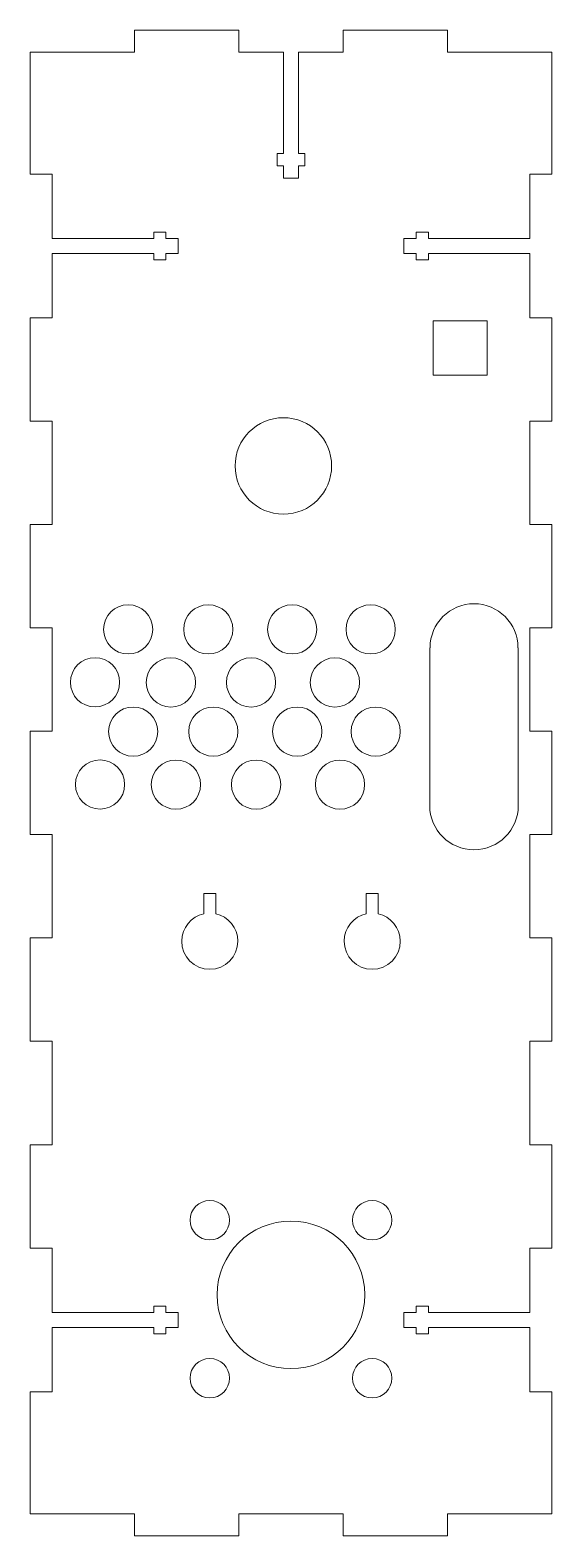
# Model space of a CAD drawing. Header units: inches. Extents: x 617 to 723, y -830 to -524.
import ezdxf

# ---------------------------------------------------------------- set-up
doc = ezdxf.new("R2010")
doc.units = ezdxf.units.IN
doc.header["$MEASUREMENT"] = 0
doc.layers.add('Laser Cut', color=7, linetype='Continuous')
doc.layers.add('Raster', color=7, linetype='Continuous')

# ---------------------------------------------------------------- blocks, each defined once
blk = doc.blocks.new('block 2')
at = {"layer": 'Laser Cut', "lineweight": 0}
for points in [[(718.03, -565.53), (718.03, -552.75), (722.53, -552.75), (722.53, -528)], [(718.03, -783.78), (718.03, -771), (722.53, -771), (722.53, -750), (718.03, -750), (718.03, -729), (722.53, -729), (722.53, -708), (718.03, -708), (718.03, -687), (722.53, -687), (722.53, -666), (718.03, -666), (718.03, -645), (722.53, -645), (722.53, -624), (718.03, -624), (718.03, -603), (722.53, -603), (722.53, -582), (718.03, -582), (718.03, -569.23)], [(722.53, -825), (722.53, -800.25), (718.03, -800.25), (718.03, -787.48)]]:
    blk.add_lwpolyline(points, dxfattribs=at)
blk = doc.blocks.new('block 3')
at = {"layer": 'Raster', "lineweight": 0}
for points in [[(667.98, -825), (658.93, -825), (658.93, -829.5), (637.73, -829.5), (637.73, -825), (616.53, -825), (616.53, -800.25), (621.03, -800.25), (621.03, -787.18), (641.63, -787.18), (641.63, -788.43), (644.13, -788.43), (644.13, -787.18), (646.63, -787.18), (646.63, -784.08), (644.13, -784.08), (644.13, -782.83), (641.63, -782.83), (641.63, -784.08), (621.03, -784.08), (621.03, -771), (616.53, -771), (616.53, -750), (621.03, -750), (621.03, -729), (616.53, -729), (616.53, -708), (621.03, -708), (621.03, -687), (616.53, -687), (616.53, -666), (621.03, -666), (621.03, -645), (616.53, -645), (616.53, -624), (621.03, -624), (621.03, -603), (616.53, -603), (616.53, -582), (621.03, -582), (621.03, -568.93), (641.63, -568.93), (641.63, -570.18), (644.13, -570.18), (644.13, -568.93), (646.63, -568.93), (646.63, -565.83), (644.13, -565.83), (644.13, -564.58), (641.63, -564.58), (641.63, -565.83), (621.03, -565.83), (621.03, -552.75), (616.53, -552.75), (616.53, -528), (637.73, -528), (637.73, -523.5), (658.93, -523.5), (658.93, -528), (667.98, -528), (667.98, -548.6), (666.73, -548.6), (666.73, -551.1), (667.98, -551.1), (667.98, -553.6), (671.08, -553.6), (671.08, -551.1), (672.33, -551.1), (672.33, -548.6), (671.08, -548.6), (671.08, -528), (680.13, -528), (680.13, -523.5), (701.33, -523.5), (701.33, -528), (722.53, -528)], [(718.03, -552.75), (718.03, -552.75)], [(722.53, -552.75), (722.53, -552.75)], [(718.03, -565.83), (697.43, -565.83), (697.43, -564.58), (694.93, -564.58), (694.93, -565.83), (692.43, -565.83), (692.43, -568.93), (694.93, -568.93), (694.93, -570.18), (697.43, -570.18), (697.43, -568.93), (718.03, -568.93)], [(718.03, -784.08), (697.43, -784.08), (697.43, -782.83), (694.93, -782.83), (694.93, -784.08), (692.43, -784.08), (692.43, -787.18), (694.93, -787.18), (694.93, -788.43), (697.43, -788.43), (697.43, -787.18), (718.03, -787.18)], [(718.03, -800.25), (718.03, -800.25)], [(722.53, -800.25), (722.53, -800.25)], [(667.98, -825), (667.98, -825)], [(722.53, -825), (701.33, -825), (701.33, -829.5), (680.13, -829.5), (680.13, -825), (671.08, -825)], [(671.08, -825), (671.08, -825)]]:
    blk.add_lwpolyline(points, dxfattribs=at)

msp = doc.modelspace()

# ---------------------------------------------------------------- linework, layer by layer
at = {"layer": 'Laser Cut', "lineweight": 0}
msp.add_lwpolyline([(722.53, -825), (722.53, -825)], dxfattribs=at)
at = {"layer": 'Raster', "lineweight": 0}
for points in [[(718.03, -565.83), (718.03, -565.53)], [(718.03, -568.93), (718.03, -569.23)], [(709.41, -593.6), (698.41, -593.6), (698.41, -582.6), (709.41, -582.6), (709.41, -593.6)], [(697.71, -649.02), (697.71, -681.09)], [(715.7, -681.09), (715.7, -649.02)], [(651.83, -703.08), (651.83, -698.97), (654.23, -698.97), (654.23, -703.08)], [(684.82, -703.08), (684.82, -698.97), (687.22, -698.97), (687.22, -703.08)], [(718.03, -784.08), (718.03, -783.78)], [(718.03, -787.48), (718.03, -787.18)], [(667.98, -825), (671.08, -825)]]:
    msp.add_lwpolyline(points, dxfattribs=at)
for points, knots in [([(677.78, -612.07), (677.78, -606.66), (673.39, -602.27), (667.98, -602.27), (662.56, -602.27), (658.18, -606.66), (658.18, -612.07), (658.18, -617.48), (662.56, -621.87), (667.98, -621.87), (673.39, -621.87), (677.78, -617.48), (677.78, -612.07)], [0, 0, 0, 0, 1, 1, 1, 2, 2, 2, 3, 3, 3, 4, 4, 4, 4]), ([(641.44, -645.28), (641.44, -642.52), (639.2, -640.28), (636.44, -640.28), (633.68, -640.28), (631.44, -642.52), (631.44, -645.28), (631.44, -648.05), (633.68, -650.28), (636.44, -650.28), (639.2, -650.28), (641.44, -648.05), (641.44, -645.28)], [0, 0, 0, 0, 1, 1, 1, 2, 2, 2, 3, 3, 3, 4, 4, 4, 4]), ([(657.72, -645.28), (657.72, -642.52), (655.48, -640.28), (652.72, -640.28), (649.96, -640.28), (647.72, -642.52), (647.72, -645.28), (647.72, -648.05), (649.96, -650.28), (652.72, -650.28), (655.48, -650.28), (657.72, -648.05), (657.72, -645.28)], [0, 0, 0, 0, 1, 1, 1, 2, 2, 2, 3, 3, 3, 4, 4, 4, 4]), ([(674.76, -645.28), (674.76, -642.52), (672.53, -640.28), (669.76, -640.28), (667, -640.28), (664.76, -642.52), (664.76, -645.28), (664.76, -648.05), (667, -650.28), (669.76, -650.28), (672.53, -650.28), (674.76, -648.05), (674.76, -645.28)], [0, 0, 0, 0, 1, 1, 1, 2, 2, 2, 3, 3, 3, 4, 4, 4, 4]), ([(690.71, -645.28), (690.71, -642.52), (688.47, -640.28), (685.71, -640.28), (682.95, -640.28), (680.71, -642.52), (680.71, -645.28), (680.71, -648.05), (682.95, -650.28), (685.71, -650.28), (688.47, -650.28), (690.71, -648.05), (690.71, -645.28)], [0, 0, 0, 0, 1, 1, 1, 2, 2, 2, 3, 3, 3, 4, 4, 4, 4]), ([(697.77, -649.02), (697.77, -644.08), (701.77, -640.08), (706.7, -640.08), (711.64, -640.08), (715.64, -644.08), (715.64, -649.02)], [0, 0, 0, 0, 1, 1, 1, 2, 2, 2, 2]), ([(634.71, -656.04), (634.71, -653.28), (632.47, -651.04), (629.71, -651.04), (626.95, -651.04), (624.71, -653.28), (624.71, -656.04), (624.71, -658.8), (626.95, -661.04), (629.71, -661.04), (632.47, -661.04), (634.71, -658.8), (634.71, -656.04)], [0, 0, 0, 0, 1, 1, 1, 2, 2, 2, 3, 3, 3, 4, 4, 4, 4]), ([(650.13, -656.06), (650.13, -653.3), (647.89, -651.06), (645.13, -651.06), (642.37, -651.06), (640.13, -653.3), (640.13, -656.06), (640.13, -658.82), (642.37, -661.06), (645.13, -661.06), (647.89, -661.06), (650.13, -658.82), (650.13, -656.06)], [0, 0, 0, 0, 1, 1, 1, 2, 2, 2, 3, 3, 3, 4, 4, 4, 4]), ([(666.41, -656.06), (666.41, -653.3), (664.17, -651.06), (661.41, -651.06), (658.65, -651.06), (656.41, -653.3), (656.41, -656.06), (656.41, -658.82), (658.65, -661.06), (661.41, -661.06), (664.17, -661.06), (666.41, -658.82), (666.41, -656.06)], [0, 0, 0, 0, 1, 1, 1, 2, 2, 2, 3, 3, 3, 4, 4, 4, 4]), ([(683.45, -656.06), (683.45, -653.3), (681.22, -651.06), (678.45, -651.06), (675.69, -651.06), (673.45, -653.3), (673.45, -656.06), (673.45, -658.82), (675.69, -661.06), (678.45, -661.06), (681.22, -661.06), (683.45, -658.82), (683.45, -656.06)], [0, 0, 0, 0, 1, 1, 1, 2, 2, 2, 3, 3, 3, 4, 4, 4, 4]), ([(642.46, -666.06), (642.46, -663.3), (640.22, -661.06), (637.46, -661.06), (634.7, -661.06), (632.46, -663.3), (632.46, -666.06), (632.46, -668.82), (634.7, -671.06), (637.46, -671.06), (640.22, -671.06), (642.46, -668.82), (642.46, -666.06)], [0, 0, 0, 0, 1, 1, 1, 2, 2, 2, 3, 3, 3, 4, 4, 4, 4]), ([(658.74, -666.06), (658.74, -663.3), (656.5, -661.06), (653.74, -661.06), (650.98, -661.06), (648.74, -663.3), (648.74, -666.06), (648.74, -668.82), (650.98, -671.06), (653.74, -671.06), (656.5, -671.06), (658.74, -668.82), (658.74, -666.06)], [0, 0, 0, 0, 1, 1, 1, 2, 2, 2, 3, 3, 3, 4, 4, 4, 4]), ([(675.79, -666.06), (675.79, -663.3), (673.55, -661.06), (670.79, -661.06), (668.03, -661.06), (665.79, -663.3), (665.79, -666.06), (665.79, -668.82), (668.03, -671.06), (670.79, -671.06), (673.55, -671.06), (675.79, -668.82), (675.79, -666.06)], [0, 0, 0, 0, 1, 1, 1, 2, 2, 2, 3, 3, 3, 4, 4, 4, 4]), ([(691.73, -666.06), (691.73, -663.3), (689.49, -661.06), (686.73, -661.06), (683.97, -661.06), (681.73, -663.3), (681.73, -666.06), (681.73, -668.82), (683.97, -671.06), (686.73, -671.06), (689.49, -671.06), (691.73, -668.82), (691.73, -666.06)], [0, 0, 0, 0, 1, 1, 1, 2, 2, 2, 3, 3, 3, 4, 4, 4, 4]), ([(635.73, -676.81), (635.73, -674.05), (633.49, -671.81), (630.73, -671.81), (627.97, -671.81), (625.73, -674.05), (625.73, -676.81), (625.73, -679.57), (627.97, -681.81), (630.73, -681.81), (633.49, -681.81), (635.73, -679.57), (635.73, -676.81)], [0, 0, 0, 0, 1, 1, 1, 2, 2, 2, 3, 3, 3, 4, 4, 4, 4]), ([(651.15, -676.83), (651.15, -674.07), (648.91, -671.83), (646.15, -671.83), (643.39, -671.83), (641.15, -674.07), (641.15, -676.83), (641.15, -679.59), (643.39, -681.83), (646.15, -681.83), (648.91, -681.83), (651.15, -679.59), (651.15, -676.83)], [0, 0, 0, 0, 1, 1, 1, 2, 2, 2, 3, 3, 3, 4, 4, 4, 4]), ([(667.43, -676.83), (667.43, -674.07), (665.19, -671.83), (662.43, -671.83), (659.67, -671.83), (657.43, -674.07), (657.43, -676.83), (657.43, -679.59), (659.67, -681.83), (662.43, -681.83), (665.19, -681.83), (667.43, -679.59), (667.43, -676.83)], [0, 0, 0, 0, 1, 1, 1, 2, 2, 2, 3, 3, 3, 4, 4, 4, 4]), ([(684.48, -676.83), (684.48, -674.07), (682.24, -671.83), (679.48, -671.83), (676.71, -671.83), (674.48, -674.07), (674.48, -676.83), (674.48, -679.59), (676.71, -681.83), (679.48, -681.83), (682.24, -681.83), (684.48, -679.59), (684.48, -676.83)], [0, 0, 0, 0, 1, 1, 1, 2, 2, 2, 3, 3, 3, 4, 4, 4, 4]), ([(697.71, -681.09), (697.71, -686.05), (701.74, -690.08), (706.7, -690.08), (711.67, -690.08), (715.7, -686.05), (715.7, -681.09)], [0, 0, 0, 0, 1, 1, 1, 2, 2, 2, 2]), ([(651.83, -703.08), (649.26, -703.63), (647.33, -705.92), (647.33, -708.66), (647.33, -711.8), (649.88, -714.36), (653.03, -714.36), (656.18, -714.36), (658.73, -711.8), (658.73, -708.66), (658.73, -705.92), (656.8, -703.63), (654.23, -703.08)], [0, 0, 0, 0, 1, 1, 1, 2, 2, 2, 3, 3, 3, 4, 4, 4, 4]), ([(684.82, -703.08), (682.25, -703.63), (680.32, -705.92), (680.32, -708.66), (680.32, -711.8), (682.87, -714.36), (686.02, -714.36), (689.17, -714.36), (691.72, -711.8), (691.72, -708.66), (691.72, -705.92), (689.79, -703.63), (687.22, -703.08)], [0, 0, 0, 0, 1, 1, 1, 2, 2, 2, 3, 3, 3, 4, 4, 4, 4]), ([(657.03, -765.35), (657.03, -767.56), (655.24, -769.35), (653.03, -769.35), (650.82, -769.35), (649.03, -767.56), (649.03, -765.35), (649.03, -763.14), (650.82, -761.35), (653.03, -761.35), (655.24, -761.35), (657.03, -763.14), (657.03, -765.35)], [0, 0, 0, 0, 1, 1, 1, 2, 2, 2, 3, 3, 3, 4, 4, 4, 4]), ([(690.02, -765.35), (690.02, -767.56), (688.23, -769.35), (686.02, -769.35), (683.81, -769.35), (682.02, -767.56), (682.02, -765.35), (682.02, -763.14), (683.81, -761.35), (686.02, -761.35), (688.23, -761.35), (690.02, -763.14), (690.02, -765.35)], [0, 0, 0, 0, 1, 1, 1, 2, 2, 2, 3, 3, 3, 4, 4, 4, 4]), ([(684.52, -780.52), (684.52, -788.81), (677.8, -795.52), (669.52, -795.52), (661.23, -795.52), (654.52, -788.81), (654.52, -780.52), (654.52, -772.24), (661.23, -765.52), (669.52, -765.52), (677.8, -765.52), (684.52, -772.24), (684.52, -780.52)], [0, 0, 0, 0, 1, 1, 1, 2, 2, 2, 3, 3, 3, 4, 4, 4, 4]), ([(657.03, -797.46), (657.03, -799.67), (655.24, -801.46), (653.03, -801.46), (650.82, -801.46), (649.03, -799.67), (649.03, -797.46), (649.03, -795.25), (650.82, -793.46), (653.03, -793.46), (655.24, -793.46), (657.03, -795.25), (657.03, -797.46)], [0, 0, 0, 0, 1, 1, 1, 2, 2, 2, 3, 3, 3, 4, 4, 4, 4]), ([(690.02, -797.46), (690.02, -799.67), (688.23, -801.46), (686.02, -801.46), (683.81, -801.46), (682.02, -799.67), (682.02, -797.46), (682.02, -795.25), (683.81, -793.46), (686.02, -793.46), (688.23, -793.46), (690.02, -795.25), (690.02, -797.46)], [0, 0, 0, 0, 1, 1, 1, 2, 2, 2, 3, 3, 3, 4, 4, 4, 4])]:
    msp.add_open_spline(points, degree=3, knots=knots, dxfattribs=at)

# ---------------------------------------------------------------- block references
at = {"layer": 'Laser Cut'}
msp.add_blockref('block 2', (0, 0), dxfattribs=at)
at = {"layer": 'Raster'}
msp.add_blockref('block 3', (0, 0), dxfattribs=at)

doc.saveas('drawing.dxf')
